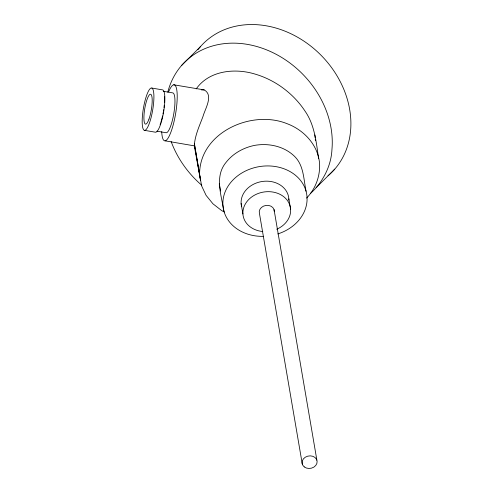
<?xml version="1.0" encoding="UTF-8"?>
<svg xmlns="http://www.w3.org/2000/svg" width="493" height="493" viewBox="0 0 493 493"><rect width="100%" height="100%" fill="white"/><g stroke="black" fill="none" stroke-linecap="round" stroke-linejoin="round"><path stroke-width="0.74" d="M224.469 212.015L221.832 210.727L212.939 203.794L206.092 195.37L201.582 185.824L194.39 143.79L200.596 180.697L194.285 145.799C194.901 135.538 199.4 126.011 202.968 116.521C204.996 108.91 213.894 95.309 204.201 89.911L173.758 84.796M199.603 175.576C198.42 133.313 250.789 109.175 286.84 123.595C303.959 129.905 318.262 145.164 319.606 163.892C320.185 176.494 315.384 189.09 306.572 198.087M223.89 211.072C221.412 195.259 214.35 176.494 225.973 162.48C233.016 153.409 243.517 147.617 254.69 145.367C268.5 142.952 283.623 146.088 294.025 155.856C303.885 164.945 303.546 179.07 306.061 191.216M196.202 88.925C209.044 70.481 234.865 67.929 254.936 74.049A80.205 66.253 45.1 0 1 280.443 86.176C290.143 92.881 298.641 101.336 305.099 111.208C314.787 125.167 316.272 142.465 318.62 158.764M181.646 65.415L200.287 46.81M316.118 187.728L334.759 169.13M201.52 89.954L204.201 89.911M151.813 88.056A21.47 4.714 -80.4 0 1 150.088 121.081A21.47 4.714 -80.4 0 1 142.261 118.412A21.47 4.714 -80.4 0 1 151.813 88.056L162.745 89.917A21.47 4.714 -80.4 0 1 163.51 112.583A21.47 4.714 -80.4 0 1 155.227 132.167L144.295 130.312M163.275 91.285L172.975 92.93A20.207 4.437 -80.4 0 1 173.69 114.265A20.207 4.437 -80.4 0 1 165.894 132.703L156.94 131.181M165.112 140.838L194.304 145.854M219.256 183.827L220.636 191.013M288.83 198.821L290.623 209.315M274.053 209.617L316.876 460.142M302.308 464.184L259.484 213.66A7.58 6.267 -9.7 0 1 265.98 205.421A7.58 6.267 -9.7 0 1 274.305 211.571M241.12 203.467L242.913 213.962M314.879 134.916L315.144 137.787M315.274 139.229L315.409 140.665M197.983 49.627A90.94 75.121 45.1 0 1 319.427 53.651A90.94 75.121 45.1 0 1 328.018 175.779M201.81 185.306A90.94 75.121 45.1 0 1 171.157 141.571M167.793 92.142A90.94 75.121 45.1 0 1 262.288 48.246A90.94 75.121 45.1 0 1 331.955 149.416C331.493 159.67 328.165 169.66 322.835 178.398A90.94 75.121 45.1 0 1 310.485 193.429M168.594 91.92A28.421 6.243 -80.4 0 1 177.166 94.071A28.421 6.243 -80.4 0 1 170.319 133.609A28.421 6.243 -80.4 0 1 161.71 131.686M263.428 236.357A42.312 34.997 -9.7 0 1 226.959 188.024A42.312 34.997 -9.7 0 1 296.718 176.358A42.312 34.997 -9.7 0 1 277.781 233.953M164.434 96.739A20.207 4.437 -80.4 0 1 164.44 102.353M164.231 105.225A20.207 4.437 -80.4 0 1 163.99 107.499M163.694 109.699A20.207 4.437 -80.4 0 1 163.479 111.085M163.238 112.49A20.207 4.437 -80.4 0 1 162.98 113.883M162.561 115.923A20.207 4.437 -80.4 0 1 160.903 122.239M160.644 123.034A20.207 4.437 -80.4 0 1 160.108 124.569M262.794 231.513A23.997 19.849 -9.7 0 1 245.711 203.338A23.997 19.849 -9.7 0 1 284.178 197.064A23.997 19.849 -9.7 0 1 276.721 229.239M241.527 206.203A23.997 19.849 -9.7 0 1 262.868 181.393A23.997 19.849 -9.7 0 1 288.861 200.201M304.261 466.902A7.58 6.267 -9.7 0 0 316.882 463.402A7.58 6.267 -9.7 0 0 307.632 456.185A7.58 6.267 -9.7 0 0 304.261 466.902M148.972 119.127A15.154 3.328 -80.4 0 0 151.104 94.539A15.154 3.328 -80.4 0 0 144.092 113.889A15.154 3.328 -80.4 0 0 148.972 119.127"/></g></svg>
